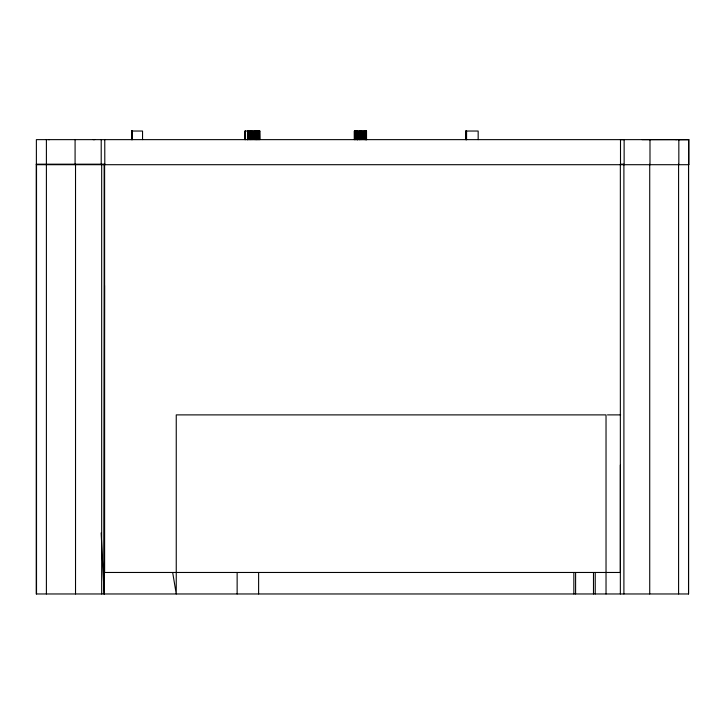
<?xml version="1.0" encoding="UTF-8"?>
<svg xmlns="http://www.w3.org/2000/svg" width="725" height="725" viewBox="0 0 725 725"><rect width="100%" height="100%" fill="white"/><g stroke="black" fill="none" stroke-linecap="round" stroke-linejoin="round"><path stroke-width="1.09" d="M101.156 532.884L104.137 593.965L104.536 285.514M237.138 593.965L237.138 572.469M258.617 593.965L258.626 572.469M573.847 593.965L573.847 572.469M575.596 593.965L575.596 572.469M593.485 593.965L593.485 572.469M595.234 593.965L595.234 572.469M620.355 465.024L620.355 572.469L104.617 572.469L104.617 164.185M624.134 164.702L624.134 139.635M649.99 164.702L649.99 139.635M678.836 164.702L678.836 139.635M688.741 164.702L688.741 139.635L36.377 139.635L36.377 164.702L688.741 164.702L688.732 139.59L641.987 139.635M678.491 139.617L688.732 139.59M623.727 139.626L620.5 139.635L620.5 164.702M131.66 131.035L142.544 131.035L142.544 139.635M259.849 131.035L244.996 131.035L245.05 139.635M465.822 131.035L478.165 131.035L478.165 139.635M48.439 139.635L49.527 139.635M93.117 139.635L94.694 139.635M675.627 139.635L676.706 139.635M105.052 164.185L36.25 164.185L36.25 593.965L688.542 593.965L688.542 164.185L688.533 593.965M607.496 414.89L620.636 414.89M172.722 572.777L176.248 593.965L176.248 414.89L606.028 414.89L606.028 593.965M104.762 139.635L104.799 164.702M678.591 164.185L678.591 593.965M649.727 164.185L649.727 593.965M623.899 593.965L623.899 164.185L620.355 164.185L620.355 593.965M466.248 131.035L466.311 139.635M466.066 131.035L466.13 139.635M465.939 139.635L465.93 131.035L465.822 139.635M366.524 139.635L366.524 131.035L354.335 131.035L354.407 139.635L354.443 131.035M366.478 139.635L366.397 131.035L366.315 139.635M366.125 131.035L366.207 139.635M365.998 131.035L365.98 139.635M365.889 131.035L365.898 139.635M365.763 131.035L365.763 139.635M365.463 131.035L365.463 139.635M364.911 131.035L364.911 139.635M364.249 131.035L364.249 139.635M363.442 131.035L363.442 139.635M362.482 131.035L362.482 139.635M361.693 131.035L361.693 139.635M360.978 131.035L360.978 139.635M360.352 131.035L360.352 139.635M359.817 131.035L359.817 139.635M359.618 131.035L359.618 139.635M359.31 131.035L359.373 139.635M358.032 131.035L358.032 139.635M357.778 131.035L357.778 139.635M357.624 131.035L357.679 139.635M357.498 131.035L357.461 139.635M357.353 131.035L357.371 139.635M357.262 131.035L357.307 139.635M356.7 131.035L356.7 139.635M355.966 131.035L355.966 139.635M355.377 131.035L355.377 139.635M354.924 131.035L354.924 139.635M354.597 131.035L354.715 139.635M259.804 131.035L259.795 139.635L259.641 131.035M259.323 131.035L259.323 139.635M258.372 131.035L258.372 139.635M258.154 131.035L258.154 139.635M257.81 131.035L257.81 139.635M257.574 131.035L257.574 139.635M256.65 131.035L256.596 139.635L256.541 131.035M256.351 131.035L256.351 139.635M256.061 131.035L256.061 139.635M255.635 131.035L255.635 139.635M255.082 131.035L255.082 139.635M254.412 131.035L254.412 139.635M253.614 131.035L253.614 139.635M252.653 131.035L252.653 139.635M251.865 131.035L251.865 139.635M251.149 131.035L251.149 139.635M250.524 131.035L250.524 139.635M249.989 131.035L249.989 139.635M249.79 131.035L249.79 139.635M248.195 131.035L248.195 139.635M247.95 131.035L247.95 139.635M247.705 131.035L247.705 139.635M245.249 131.035L245.249 139.635M245.168 131.035L245.168 139.635M132.276 131.035L132.258 139.635M132.113 131.035L132.113 139.635M132.004 131.035L131.995 139.635M131.868 131.035L131.868 139.635M131.778 131.035L131.696 139.635M104.137 164.185L104.137 593.965M101.672 164.185L101.672 593.965M101.21 139.635L101.21 164.702M75.527 164.185L75.527 593.965M75.083 139.635L75.083 164.702M46.4 139.635L46.391 593.965M36.522 164.185L36.522 593.965M466.519 139.635L466.519 131.035L466.492 139.635M247.542 139.635L247.533 131.035L247.47 139.635"/></g></svg>
